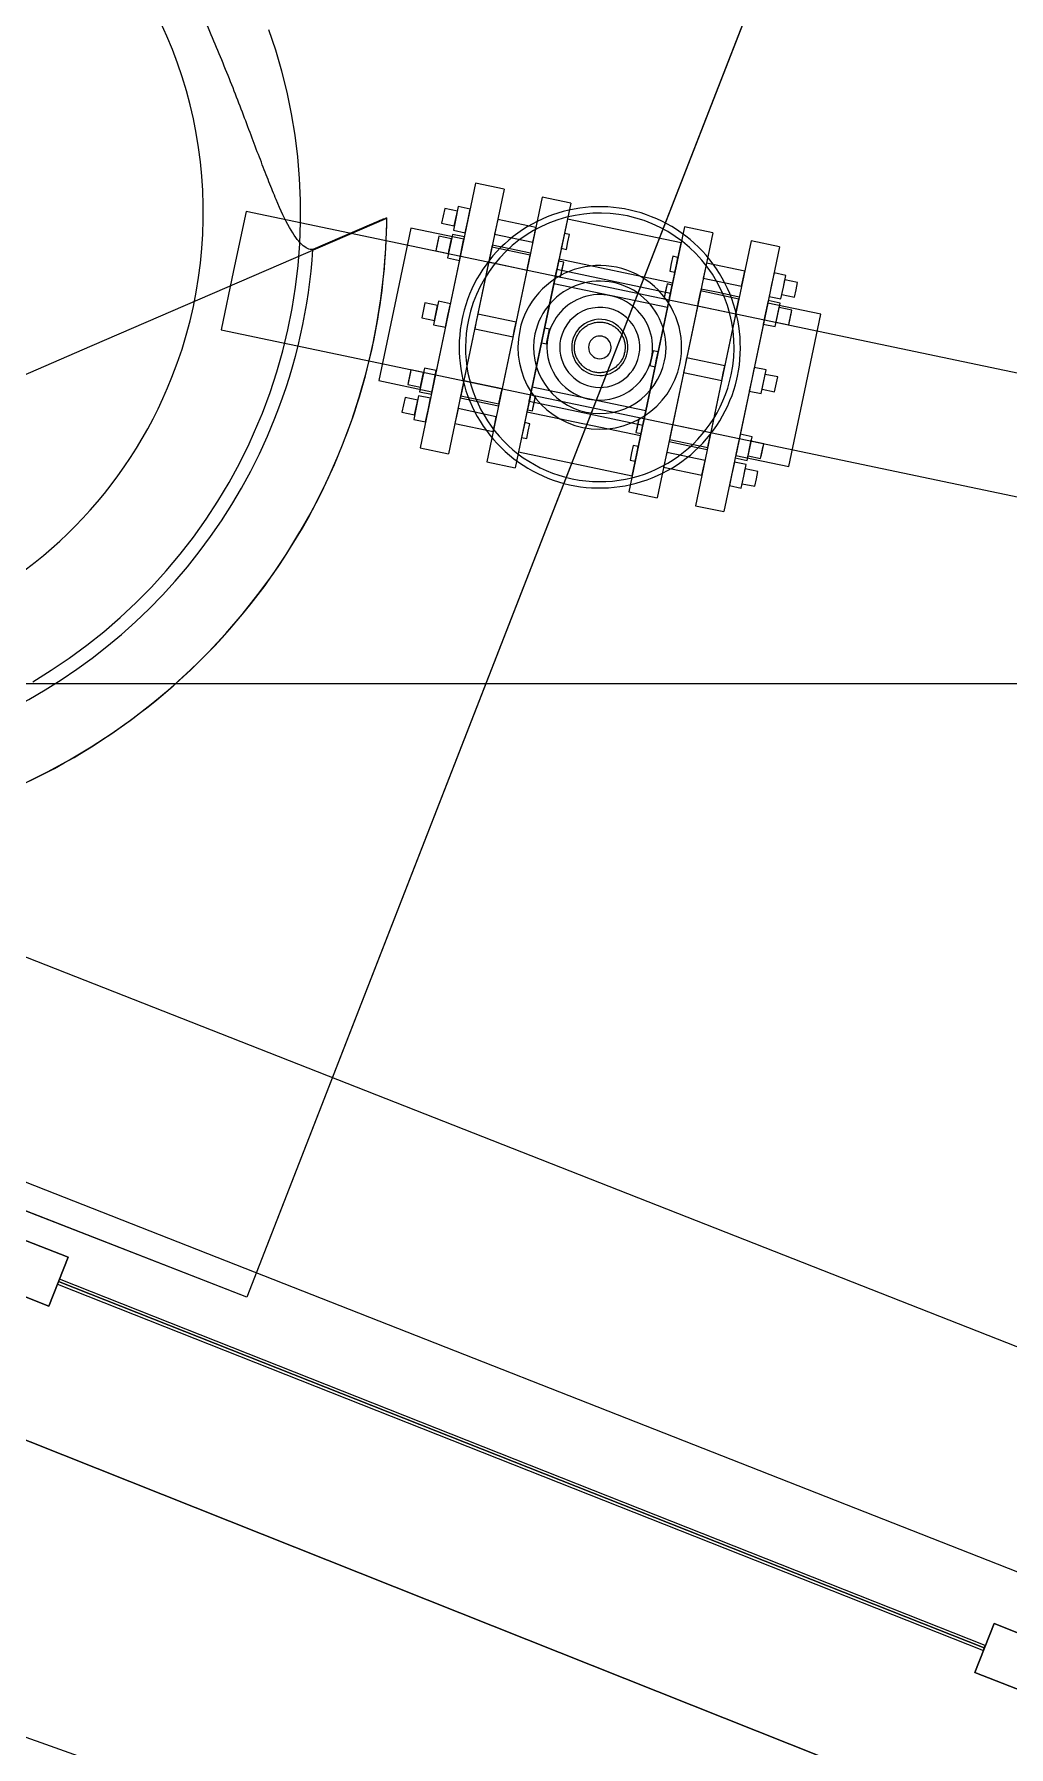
# Model space of a CAD drawing. Header units: metres. Extents: x -207 to 246, y -187 to 169.
# Drawn here: x -38.169 to -37.239, y -82.096 to -80.462 of the extents above; entities that cross this region are included whole.
import ezdxf

# ---------------------------------------------------------------- set-up
doc = ezdxf.new("R2010")
doc.units = ezdxf.units.M
for name, color, linetype, lineweight in [('A-FLOR', 7, 'Continuous', 9), ('A-GLAZ-CWMG', 7, 'Continuous', 9), ('C-TOPO', 7, 'Continuous', 9), ('C-TOPO-MINR', 7, 'Continuous', 9), ('CERCO INTERIOR', 7, 'Continuous', 9), ('EQUIPOS PIS', 7, 'Continuous', 9), ('grilla', 7, 'Continuous', 9), ('M-EQPM', 7, 'Continuous', 9), ('P-SANR-FIXT', 7, 'Continuous', 9)]:
    doc.layers.add(name, color=color, linetype=linetype, lineweight=lineweight)
doc.layers.add('PR10-ARQ-PL-001-Emplazamiento-C-1_dwg', color=7, linetype='Continuous', lineweight=9, true_color=0x767676)

# ---------------------------------------------------------------- blocks, each defined once
blk = doc.blocks.new('M_Estanque-Terraza - M_Estanque-Terraza-2090154-PLANTA SUPERFICIES')
at = {"layer": 'P-SANR-FIXT'}
for radius, end in [(5.1516, 360), (5.1516, 360), (5.1266, 0), (5.1266, 0), (4.9983, 0), (4.9755, 0), (4.9059, 360), (4.8832, 360)]:
    blk.add_arc((0, 0), radius, 180, end, dxfattribs=at)
blk = doc.blocks.new('Circular Mullion - 5mm-2127248-PLANTA SUPERFICIES')
at = {"layer": 'A-GLAZ-CWMG'}
for p, q in [((-107.6478, -45.3968), (-107.9974, -46.2801)), ((-107.6455, -45.3977), (-107.9951, -46.281)), ((-107.9951, -46.281), (-107.6455, -45.3977)), ((-107.9927, -46.2819), (-107.6432, -45.3986)), ((-107.6455, -45.3977), (-107.6478, -45.3968)), ((-107.6432, -45.3986), (-107.6455, -45.3977)), ((-107.9974, -46.2801), (-107.9951, -46.281)), ((-107.9951, -46.281), (-107.9927, -46.2819))]:
    blk.add_line(p, q, dxfattribs=at)
blk = doc.blocks.new('Rectangular Mullion - 50 x 50 mm-2128568-PLANTA SUPERFICIES')
at = {"layer": 'A-GLAZ-CWMG'}
for p, q in [((0.025, 0.025), (-0.025, 0.025)), ((-0.025, 0.025), (-0.025, -0.025)), ((0.025, -0.025), (0.025, 0.025)), ((-0.025, -0.025), (0.025, -0.025))]:
    blk.add_line(p, q, dxfattribs=at)
blk = doc.blocks.new('Rectangular Mullion - 50 x 50 mm-2128569-PLANTA SUPERFICIES')
at = {"layer": 'A-GLAZ-CWMG'}
for p, q in [((-0.025, -0.025), (-0.025, 0.025)), ((-0.025, 0.025), (0.025, 0.025)), ((0.025, 0.025), (0.025, -0.025)), ((0.025, -0.025), (-0.025, -0.025))]:
    blk.add_line(p, q, dxfattribs=at)
blk = doc.blocks.new('M_Tanque Conico - M_Tanque Conico-2178119-PLANTA SUPERFICIES')
at = {"layer": 'M-EQPM'}
for p, q in [((0.3444, 0), (0.5611, 0.2167)), ((0.5496, 0.2058), (0.5066, 0.1628)), ((0.2435, -0.1009), (0.3444, 0))]:
    blk.add_line(p, q, dxfattribs=at)
at = {"layer": 'M-EQPM', "flags": 128}
for points in [[(0.5192, 0), (0.5188, 0.0208), (0.5176, 0.0415), (0.5155, 0.0622), (0.5126, 0.0827), (0.5089, 0.1032), (0.5043, 0.1234), (0.499, 0.1435), (0.4929, 0.1633), (0.4859, 0.1829), (0.4782, 0.2022), (0.4698, 0.2212), (0.4605, 0.2398), (0.4506, 0.258), (0.4399, 0.2758), (0.4285, 0.2932), (0.4165, 0.3101), (0.4037, 0.3265), (0.3904, 0.3424)], [(0.6015, 0), (0.601, 0.0241), (0.5995, 0.0481), (0.5971, 0.072), (0.5938, 0.0958), (0.5895, 0.1195), (0.5842, 0.143), (0.578, 0.1662), (0.5709, 0.1892), (0.5629, 0.2119), (0.5611, 0.2167)], [(0.4097, -0.319), (0.4221, -0.3024), (0.4339, -0.2852), (0.4449, -0.2677), (0.4553, -0.2497), (0.4649, -0.2312), (0.4738, -0.2125), (0.4819, -0.1934), (0.4892, -0.1739), (0.4958, -0.1542), (0.5016, -0.1343), (0.5065, -0.1141), (0.5107, -0.0938), (0.514, -0.0733), (0.5165, -0.0527), (0.5182, -0.032), (0.5191, -0.0112), (0.5192, 0)], [(0.4384, -0.4117), (0.4546, -0.3939), (0.4699, -0.3754), (0.4846, -0.3563), (0.4984, -0.3366), (0.5115, -0.3164), (0.5237, -0.2957), (0.5352, -0.2745), (0.5457, -0.2529), (0.5554, -0.2309), (0.5642, -0.2085), (0.5721, -0.1858), (0.579, -0.1627), (0.5851, -0.1395), (0.5902, -0.1159), (0.5943, -0.0923), (0.5976, -0.0684), (0.5998, -0.0445), (0.6011, -0.0204), (0.6015, 0)]]:
    blk.add_lwpolyline(points, dxfattribs=at)
at = {"layer": 'M-EQPM'}
for radius, start, end in [(0.4264, 360, 180), (0.4264, 360, 180), (0.6015, 360, 21.1187), (0.5321, 360, 17.8199), (0.4264, 180, 360), (0.4264, 180, 360), (0.5321, 297.1801, 360), (0.6015, 293.8813, 360)]:
    blk.add_arc((0, 0), radius, start, end, dxfattribs=at)
for points, knots in [([(0.5066, 0.1628), (0.5036, 0.1613), (0.4958, 0.1617), (0.4789, 0.1726), (0.4608, 0.1896), (0.444, 0.2071), (0.4304, 0.2219), (0.4156, 0.2381), (0.4, 0.2553), (0.3834, 0.2734), (0.3602, 0.2981), (0.3418, 0.317), (0.3294, 0.3294)], [-1, -1, -1, -1, -0.857143, -0.714286, -0.571429, -0.5, -0.428571, -0.357143, -0.285714, -0.214286, -0.142857, 0, 0, 0, 0]), ([(0.5611, 0.2167), (0.5611, 0.2167), (0.5607, 0.2164), (0.5596, 0.2154), (0.5583, 0.2142), (0.5565, 0.2126), (0.5536, 0.2098), (0.5512, 0.2075), (0.5496, 0.2058)], [-1, -1, -1, -1, -0.785714, -0.678571, -0.571429, -0.428571, -0.285714, 0, 0, 0, 0])]:
    blk.add_open_spline(points, degree=3, knots=knots, dxfattribs=at)
blk = doc.blocks.new('M_Sistema Valvulas - M_Sistema Valvulas-2206899-PLANTA SUPERFICIES')
at = {"layer": 'M-EQPM'}
for p, q in [((-0.1204, 0.1291), (-0.1481, 0.1291)), ((-0.1481, 0), (-0.1481, 0.1291)), ((-0.1204, 0), (-0.1204, 0.1291)), ((-0.0554, 0.1291), (-0.0831, 0.1291)), ((-0.0831, 0), (-0.0831, 0.1291)), ((-0.0554, 0), (-0.0554, 0.1291)), ((0.0831, 0.1291), (0.0554, 0.1291)), ((0.0554, 0), (0.0554, 0.1291)), ((0.0831, 0), (0.0831, 0.1291)), ((0.1481, 0.1291), (0.1204, 0.1291)), ((0.1204, 0), (0.1204, 0.1291)), ((0.1481, 0), (0.1481, 0.1291)), ((-0.1597, 0.0994), (-0.172, 0.0994)), ((-0.172, 0.0994), (-0.172, 0.0922)), ((-0.1481, 0.1037), (-0.1597, 0.1037)), ((-0.1597, 0.1037), (-0.1597, 0.0922)), ((-0.1597, 0.0994), (-0.1597, 0.0922)), ((-0.1481, 0.0922), (-0.1481, 0.1037)), ((-0.0831, 0.0994), (-0.1204, 0.0994)), ((-0.1204, 0.0994), (-0.1204, 0.0922)), ((-0.0831, 0.0922), (-0.0831, 0.0994)), ((0.0554, 0.1135), (-0.0554, 0.1135)), ((-0.0554, 0.1135), (-0.0554, -0.1135)), ((-0.0504, 0.0994), (-0.0554, 0.0994)), ((-0.0554, 0.0994), (-0.0554, 0.0922)), ((-0.0504, 0.0922), (-0.0504, 0.0994)), ((0.0554, 0.0994), (0.0504, 0.0994)), ((0.0504, 0.0994), (0.0504, 0.0922)), ((0.0554, -0.1135), (0.0554, 0.1135)), ((0.0554, 0.0922), (0.0554, 0.0994)), ((0.1204, 0.0994), (0.0831, 0.0994)), ((0.0831, 0.0994), (0.0831, 0.0922)), ((0.1204, 0.0922), (0.1204, 0.0994)), ((0.1597, 0.1037), (0.1481, 0.1037)), ((0.1481, 0.1037), (0.1481, 0.0922)), ((0.1597, 0.0922), (0.1597, 0.1037)), ((0.172, 0.0994), (0.1597, 0.0994)), ((0.1597, 0.0994), (0.1597, 0.0922)), ((0.172, 0.0922), (0.172, 0.0994)), ((-0.172, 0.0922), (-0.172, 0.085)), ((-0.172, 0.085), (-0.1597, 0.085)), ((-0.1597, 0.0922), (-0.1597, 0.085)), ((-0.1597, 0.0922), (-0.1597, 0.0807)), ((-0.1481, 0.0807), (-0.1481, 0.0922)), ((-0.1204, 0.0922), (-0.1204, 0.085)), ((-0.1204, 0.085), (-0.0831, 0.085)), ((-0.0831, 0.085), (-0.0831, 0.0922)), ((-0.0554, 0.0922), (-0.0554, 0.085)), ((-0.0554, 0.085), (-0.0504, 0.085)), ((-0.0504, 0.085), (-0.0504, 0.0922)), ((0.0504, 0.0922), (0.0504, 0.085)), ((0.0504, 0.085), (0.0554, 0.085)), ((0.0554, 0.085), (0.0554, 0.0922)), ((0.0831, 0.0922), (0.0831, 0.085)), ((0.0831, 0.085), (0.1204, 0.085)), ((0.1204, 0.085), (0.1204, 0.0922)), ((0.1481, 0.0922), (0.1481, 0.0807)), ((0.1597, 0.0807), (0.1597, 0.0922)), ((0.1597, 0.0922), (0.1597, 0.085)), ((0.1597, 0.085), (0.172, 0.085)), ((0.172, 0.085), (0.172, 0.0922)), ((-0.1481, 0.0743), (-0.1998, 0.0743)), ((-0.1998, 0.0743), (-0.1998, 0)), ((-0.1597, 0.0724), (-0.172, 0.0724)), ((-0.1597, 0.0724), (-0.172, 0.0724)), ((-0.172, 0.0724), (-0.172, 0.0601)), ((-0.172, 0.0724), (-0.172, 0.0601)), ((-0.172, 0.0703), (-0.172, 0.058)), ((-0.172, 0.0703), (-0.172, 0.058)), ((-0.1597, 0.0807), (-0.1481, 0.0807)), ((-0.1481, 0.0767), (-0.1597, 0.0767)), ((-0.1481, 0.0767), (-0.1597, 0.0767)), ((-0.1597, 0.0767), (-0.1597, 0.0571)), ((-0.1597, 0.0767), (-0.1597, 0.0571)), ((-0.1597, 0.0733), (-0.1597, 0.0537)), ((-0.1597, 0.0733), (-0.1597, 0.0537)), ((-0.1597, 0.0724), (-0.1597, 0.0601)), ((-0.1597, 0.0724), (-0.1597, 0.0601)), ((-0.1597, 0.0703), (-0.1597, 0.058)), ((-0.1597, 0.0703), (-0.1597, 0.058)), ((-0.1481, 0.0571), (-0.1481, 0.0767)), ((-0.1481, 0.0571), (-0.1481, 0.0767)), ((-0.1481, 0), (-0.1481, 0.0743)), ((-0.1481, 0.0537), (-0.1481, 0.0733)), ((-0.1481, 0.0537), (-0.1481, 0.0733)), ((-0.1014, 0.0743), (-0.1204, 0.0743)), ((-0.1204, 0), (-0.1204, 0.0743)), ((-0.0831, 0.0724), (-0.1204, 0.0724)), ((-0.0831, 0.0724), (-0.1204, 0.0724)), ((-0.1204, 0.0724), (-0.1204, 0.0601)), ((-0.1204, 0.0724), (-0.1204, 0.0601)), ((-0.1204, 0.0703), (-0.1204, 0.058)), ((-0.1204, 0.0703), (-0.1204, 0.058)), ((-0.0831, 0.0743), (-0.1014, 0.0743)), ((-0.0831, 0), (-0.0831, 0.0743)), ((-0.0831, 0.0601), (-0.0831, 0.0724)), ((-0.0831, 0.0601), (-0.0831, 0.0724)), ((-0.0831, 0.058), (-0.0831, 0.0703)), ((-0.0831, 0.058), (-0.0831, 0.0703)), ((0.0554, 0.0743), (-0.0554, 0.0743)), ((-0.0554, 0), (-0.0554, 0.0743)), ((-0.0504, 0.0724), (-0.0554, 0.0724)), ((-0.0504, 0.0724), (-0.0554, 0.0724)), ((-0.0554, 0.0724), (-0.0554, 0.0601)), ((-0.0554, 0.0724), (-0.0554, 0.0601)), ((-0.0554, 0.0703), (-0.0554, 0.058)), ((-0.0554, 0.0703), (-0.0554, 0.058)), ((-0.0504, 0.0601), (-0.0504, 0.0724)), ((-0.0504, 0.0601), (-0.0504, 0.0724)), ((-0.0504, 0.058), (-0.0504, 0.0703)), ((-0.0504, 0.058), (-0.0504, 0.0703)), ((0.0554, 0.0724), (0.0504, 0.0724)), ((0.0554, 0.0724), (0.0504, 0.0724)), ((0.0504, 0.0724), (0.0504, 0.0601)), ((0.0504, 0.0724), (0.0504, 0.0601)), ((0.0504, 0.0703), (0.0504, 0.058)), ((0.0504, 0.0703), (0.0504, 0.058)), ((0.0554, 0), (0.0554, 0.0743)), ((0.0554, 0.0601), (0.0554, 0.0724)), ((0.0554, 0.0601), (0.0554, 0.0724)), ((0.0554, 0.058), (0.0554, 0.0703)), ((0.0554, 0.058), (0.0554, 0.0703)), ((0.1032, 0.0743), (0.0831, 0.0743)), ((0.0831, 0), (0.0831, 0.0743)), ((0.1204, 0.0724), (0.0831, 0.0724)), ((0.1204, 0.0724), (0.0831, 0.0724)), ((0.0831, 0.0724), (0.0831, 0.0601)), ((0.0831, 0.0724), (0.0831, 0.0601)), ((0.0831, 0.0703), (0.0831, 0.058)), ((0.0831, 0.0703), (0.0831, 0.058)), ((0.1204, 0.0743), (0.1032, 0.0743)), ((0.1204, 0), (0.1204, 0.0743)), ((0.1204, 0.0601), (0.1204, 0.0724)), ((0.1204, 0.0601), (0.1204, 0.0724)), ((0.1204, 0.058), (0.1204, 0.0703)), ((0.1204, 0.058), (0.1204, 0.0703)), ((0.1481, 0.0807), (0.1597, 0.0807)), ((0.1597, 0.0767), (0.1481, 0.0767)), ((0.1597, 0.0767), (0.1481, 0.0767)), ((0.1481, 0.0767), (0.1481, 0.0571)), ((0.1481, 0.0767), (0.1481, 0.0571)), ((0.1998, 0.0743), (0.1481, 0.0743)), ((0.1481, 0), (0.1481, 0.0743)), ((0.1481, 0.0733), (0.1481, 0.0537)), ((0.1481, 0.0733), (0.1481, 0.0537)), ((0.1597, 0.0571), (0.1597, 0.0767)), ((0.1597, 0.0571), (0.1597, 0.0767)), ((0.1597, 0.0537), (0.1597, 0.0733)), ((0.1597, 0.0537), (0.1597, 0.0733)), ((0.172, 0.0724), (0.1597, 0.0724)), ((0.172, 0.0724), (0.1597, 0.0724)), ((0.1597, 0.0724), (0.1597, 0.0601)), ((0.1597, 0.0724), (0.1597, 0.0601)), ((0.1597, 0.0703), (0.1597, 0.058)), ((0.1597, 0.0703), (0.1597, 0.058)), ((0.172, 0.0601), (0.172, 0.0724)), ((0.172, 0.0601), (0.172, 0.0724)), ((0.172, 0.058), (0.172, 0.0703)), ((0.172, 0.058), (0.172, 0.0703)), ((0.1998, 0), (0.1998, 0.0743)), ((0.357, 0.0577), (-0.5629, 0.0577)), ((-0.172, 0.058), (-0.1597, 0.058)), ((-0.172, 0.058), (-0.1597, 0.058)), ((-0.1597, 0.0537), (-0.1481, 0.0537)), ((-0.1597, 0.0537), (-0.1481, 0.0537)), ((-0.1204, 0.058), (-0.0831, 0.058)), ((-0.1204, 0.058), (-0.0831, 0.058)), ((-0.0554, 0.0504), (-0.0554, 0.0642)), ((0.0554, 0.0642), (-0.0554, 0.0642)), ((-0.0554, 0.058), (-0.0504, 0.058)), ((-0.0554, 0.058), (-0.0504, 0.058)), ((-0.0554, -0.0504), (-0.0554, 0.0504)), ((-0.0554, 0.0504), (0.0554, 0.0504)), ((0.0504, 0.058), (0.0554, 0.058)), ((0.0504, 0.058), (0.0554, 0.058)), ((0.0554, 0.0642), (0.0554, 0.0504)), ((0.0554, 0.0504), (0.0554, -0.0504)), ((0.0831, 0.058), (0.1204, 0.058)), ((0.0831, 0.058), (0.1204, 0.058)), ((0.1481, 0.0537), (0.1597, 0.0537)), ((0.1481, 0.0537), (0.1597, 0.0537)), ((0.1597, 0.058), (0.172, 0.058)), ((0.1597, 0.058), (0.172, 0.058)), ((0.357, 0), (0.357, 0.0577)), ((-0.1998, 0), (-0.1998, -0.0743)), ((-0.1597, 0.0072), (-0.172, 0.0072)), ((-0.1597, 0.0072), (-0.172, 0.0072)), ((-0.172, 0.0072), (-0.172, -0.0072)), ((-0.172, 0.0072), (-0.172, -0.0072)), ((-0.172, 0.0072), (-0.172, -0.0072)), ((-0.172, 0.0072), (-0.172, -0.0072)), ((-0.1481, 0.0115), (-0.1597, 0.0115)), ((-0.1481, 0.0115), (-0.1597, 0.0115)), ((-0.1597, 0.0115), (-0.1597, -0.0115)), ((-0.1597, 0.0115), (-0.1597, -0.0115)), ((-0.1597, 0.0115), (-0.1597, -0.0115)), ((-0.1597, 0.0115), (-0.1597, -0.0115)), ((-0.1597, 0.0072), (-0.1597, -0.0072)), ((-0.1597, 0.0072), (-0.1597, -0.0072)), ((-0.1597, 0.0072), (-0.1597, -0.0072)), ((-0.1597, 0.0072), (-0.1597, -0.0072)), ((-0.1481, 0), (-0.1481, 0.0115)), ((-0.1481, 0), (-0.1481, 0.0115)), ((-0.1481, 0), (-0.1481, 0.0115)), ((-0.1481, 0), (-0.1481, 0.0115)), ((-0.1481, -0.1291), (-0.1481, 0)), ((-0.1481, -0.0115), (-0.1481, 0)), ((-0.1481, -0.0115), (-0.1481, 0)), ((-0.1481, -0.0743), (-0.1481, 0)), ((-0.0831, 0.0072), (-0.1204, 0.0072)), ((-0.0831, 0.0072), (-0.1204, 0.0072)), ((-0.1204, 0.0072), (-0.1204, 0)), ((-0.1204, 0.0072), (-0.1204, 0)), ((-0.1204, 0.0072), (-0.1204, 0)), ((-0.1204, 0.0072), (-0.1204, 0)), ((-0.1204, -0.0743), (-0.1204, 0)), ((-0.1204, 0), (-0.1204, -0.0072)), ((-0.1204, 0), (-0.1204, -0.0072)), ((-0.1204, -0.1291), (-0.1204, 0)), ((-0.0831, 0), (-0.0831, 0.0072)), ((-0.0831, 0), (-0.0831, 0.0072)), ((-0.0831, 0), (-0.0831, 0.0072)), ((-0.0831, 0), (-0.0831, 0.0072)), ((-0.0831, -0.1291), (-0.0831, 0)), ((-0.0831, -0.0072), (-0.0831, 0)), ((-0.0831, -0.0072), (-0.0831, 0)), ((-0.0831, -0.0743), (-0.0831, 0)), ((-0.0504, 0.0072), (-0.0554, 0.0072)), ((-0.0504, 0.0072), (-0.0554, 0.0072)), ((-0.0554, 0.0072), (-0.0554, 0)), ((-0.0554, 0.0072), (-0.0554, 0)), ((-0.0554, 0.0072), (-0.0554, 0)), ((-0.0554, 0.0072), (-0.0554, 0)), ((-0.0554, -0.0743), (-0.0554, 0)), ((-0.0554, 0), (-0.0554, -0.0072)), ((-0.0554, 0), (-0.0554, -0.0072)), ((-0.0554, -0.1291), (-0.0554, 0)), ((-0.0504, -0.0072), (-0.0504, 0.0072)), ((-0.0504, -0.0072), (-0.0504, 0.0072)), ((-0.0504, -0.0072), (-0.0504, 0.0072)), ((-0.0504, -0.0072), (-0.0504, 0.0072)), ((0.0554, 0.0072), (0.0504, 0.0072)), ((0.0554, 0.0072), (0.0504, 0.0072)), ((0.0504, 0.0072), (0.0504, -0.0072)), ((0.0504, 0.0072), (0.0504, -0.0072)), ((0.0504, 0.0072), (0.0504, -0.0072)), ((0.0504, 0.0072), (0.0504, -0.0072)), ((0.0554, 0), (0.0554, 0.0072)), ((0.0554, 0), (0.0554, 0.0072)), ((0.0554, 0), (0.0554, 0.0072)), ((0.0554, 0), (0.0554, 0.0072)), ((0.0554, -0.1291), (0.0554, 0)), ((0.0554, -0.0072), (0.0554, 0)), ((0.0554, -0.0072), (0.0554, 0)), ((0.0554, -0.0743), (0.0554, 0)), ((0.1204, 0.0072), (0.0831, 0.0072)), ((0.1204, 0.0072), (0.0831, 0.0072)), ((0.0831, 0.0072), (0.0831, 0)), ((0.0831, 0.0072), (0.0831, 0)), ((0.0831, 0.0072), (0.0831, 0)), ((0.0831, 0.0072), (0.0831, 0)), ((0.0831, -0.0743), (0.0831, 0)), ((0.0831, 0), (0.0831, -0.0072)), ((0.0831, 0), (0.0831, -0.0072)), ((0.0831, -0.1291), (0.0831, 0)), ((0.1204, 0), (0.1204, 0.0072)), ((0.1204, 0), (0.1204, 0.0072)), ((0.1204, 0), (0.1204, 0.0072)), ((0.1204, 0), (0.1204, 0.0072)), ((0.1204, -0.1291), (0.1204, 0)), ((0.1204, -0.0072), (0.1204, 0)), ((0.1204, -0.0072), (0.1204, 0)), ((0.1204, -0.0743), (0.1204, 0)), ((0.1597, 0.0115), (0.1481, 0.0115)), ((0.1597, 0.0115), (0.1481, 0.0115)), ((0.1481, 0.0115), (0.1481, 0)), ((0.1481, 0.0115), (0.1481, 0)), ((0.1481, 0.0115), (0.1481, 0)), ((0.1481, 0.0115), (0.1481, 0)), ((0.1481, -0.0743), (0.1481, 0)), ((0.1481, 0), (0.1481, -0.0115)), ((0.1481, 0), (0.1481, -0.0115)), ((0.1481, -0.1291), (0.1481, 0)), ((0.1597, -0.0115), (0.1597, 0.0115)), ((0.1597, -0.0115), (0.1597, 0.0115)), ((0.1597, -0.0115), (0.1597, 0.0115)), ((0.1597, -0.0115), (0.1597, 0.0115)), ((0.172, 0.0072), (0.1597, 0.0072)), ((0.172, 0.0072), (0.1597, 0.0072)), ((0.1597, 0.0072), (0.1597, -0.0072)), ((0.1597, 0.0072), (0.1597, -0.0072)), ((0.1597, 0.0072), (0.1597, -0.0072)), ((0.1597, 0.0072), (0.1597, -0.0072)), ((0.172, -0.0072), (0.172, 0.0072)), ((0.172, -0.0072), (0.172, 0.0072)), ((0.172, -0.0072), (0.172, 0.0072)), ((0.172, -0.0072), (0.172, 0.0072)), ((0.1998, -0.0743), (0.1998, 0)), ((0.357, -0.0577), (0.357, 0)), ((-0.172, -0.0072), (-0.1597, -0.0072)), ((-0.172, -0.0072), (-0.1597, -0.0072)), ((-0.1597, -0.0115), (-0.1481, -0.0115)), ((-0.1597, -0.0115), (-0.1481, -0.0115)), ((-0.1481, -0.0115), (-0.1481, 0)), ((-0.1481, -0.0115), (-0.1481, 0)), ((-0.1204, 0), (-0.1204, -0.0072)), ((-0.1204, 0), (-0.1204, -0.0072)), ((-0.1204, -0.0072), (-0.0831, -0.0072)), ((-0.1204, -0.0072), (-0.0831, -0.0072)), ((-0.0831, -0.0072), (-0.0831, 0)), ((-0.0831, -0.0072), (-0.0831, 0)), ((-0.0554, 0), (-0.0554, -0.0072)), ((-0.0554, 0), (-0.0554, -0.0072)), ((-0.0554, -0.0072), (-0.0504, -0.0072)), ((-0.0554, -0.0072), (-0.0504, -0.0072)), ((0.0504, -0.0072), (0.0554, -0.0072)), ((0.0504, -0.0072), (0.0554, -0.0072)), ((0.0554, -0.0072), (0.0554, 0)), ((0.0554, -0.0072), (0.0554, 0)), ((0.0831, 0), (0.0831, -0.0072)), ((0.0831, 0), (0.0831, -0.0072)), ((0.0831, -0.0072), (0.1204, -0.0072)), ((0.0831, -0.0072), (0.1204, -0.0072)), ((0.1204, -0.0072), (0.1204, 0)), ((0.1204, -0.0072), (0.1204, 0)), ((0.1481, 0), (0.1481, -0.0115)), ((0.1481, 0), (0.1481, -0.0115)), ((0.1481, -0.0115), (0.1597, -0.0115)), ((0.1481, -0.0115), (0.1597, -0.0115)), ((0.1597, -0.0072), (0.172, -0.0072)), ((0.1597, -0.0072), (0.172, -0.0072)), ((-0.5629, -0.0577), (0.357, -0.0577)), ((-0.1597, -0.058), (-0.172, -0.058)), ((-0.1597, -0.058), (-0.172, -0.058)), ((-0.172, -0.058), (-0.172, -0.0703)), ((-0.172, -0.058), (-0.172, -0.0703)), ((-0.172, -0.0601), (-0.172, -0.0724)), ((-0.172, -0.0601), (-0.172, -0.0724)), ((-0.1481, -0.0537), (-0.1597, -0.0537)), ((-0.1481, -0.0537), (-0.1597, -0.0537)), ((-0.1597, -0.0537), (-0.1597, -0.0733)), ((-0.1597, -0.0537), (-0.1597, -0.0733)), ((-0.1597, -0.0571), (-0.1597, -0.0767)), ((-0.1597, -0.0571), (-0.1597, -0.0767)), ((-0.1597, -0.058), (-0.1597, -0.0703)), ((-0.1597, -0.058), (-0.1597, -0.0703)), ((-0.1597, -0.0601), (-0.1597, -0.0724)), ((-0.1597, -0.0601), (-0.1597, -0.0724)), ((-0.1481, -0.0733), (-0.1481, -0.0537)), ((-0.1481, -0.0733), (-0.1481, -0.0537)), ((-0.1481, -0.0767), (-0.1481, -0.0571)), ((-0.1481, -0.0767), (-0.1481, -0.0571)), ((-0.0831, -0.058), (-0.1204, -0.058)), ((-0.0831, -0.058), (-0.1204, -0.058)), ((-0.1204, -0.058), (-0.1204, -0.0703)), ((-0.1204, -0.058), (-0.1204, -0.0703)), ((-0.1204, -0.0601), (-0.1204, -0.0724)), ((-0.1204, -0.0601), (-0.1204, -0.0724)), ((-0.0831, -0.0703), (-0.0831, -0.058)), ((-0.0831, -0.0703), (-0.0831, -0.058)), ((-0.0831, -0.0724), (-0.0831, -0.0601)), ((-0.0831, -0.0724), (-0.0831, -0.0601)), ((-0.0554, -0.0642), (-0.0554, -0.0504)), ((-0.0554, -0.0504), (0.0554, -0.0504)), ((-0.0504, -0.058), (-0.0554, -0.058)), ((-0.0504, -0.058), (-0.0554, -0.058)), ((-0.0554, -0.058), (-0.0554, -0.0703)), ((-0.0554, -0.058), (-0.0554, -0.0703)), ((-0.0554, -0.0601), (-0.0554, -0.0724)), ((-0.0554, -0.0601), (-0.0554, -0.0724)), ((-0.0554, -0.0642), (0.0554, -0.0642)), ((-0.0504, -0.0703), (-0.0504, -0.058)), ((-0.0504, -0.0703), (-0.0504, -0.058)), ((-0.0504, -0.0724), (-0.0504, -0.0601)), ((-0.0504, -0.0724), (-0.0504, -0.0601)), ((0.0554, -0.058), (0.0504, -0.058)), ((0.0554, -0.058), (0.0504, -0.058)), ((0.0504, -0.058), (0.0504, -0.0703)), ((0.0504, -0.058), (0.0504, -0.0703)), ((0.0504, -0.0601), (0.0504, -0.0724)), ((0.0504, -0.0601), (0.0504, -0.0724)), ((0.0554, -0.0504), (0.0554, -0.0642)), ((0.0554, -0.0703), (0.0554, -0.058)), ((0.0554, -0.0703), (0.0554, -0.058)), ((0.0554, -0.0724), (0.0554, -0.0601)), ((0.0554, -0.0724), (0.0554, -0.0601)), ((0.1204, -0.058), (0.0831, -0.058)), ((0.1204, -0.058), (0.0831, -0.058)), ((0.0831, -0.058), (0.0831, -0.0703)), ((0.0831, -0.058), (0.0831, -0.0703)), ((0.0831, -0.0601), (0.0831, -0.0724)), ((0.0831, -0.0601), (0.0831, -0.0724)), ((0.1204, -0.0703), (0.1204, -0.058)), ((0.1204, -0.0703), (0.1204, -0.058)), ((0.1204, -0.0724), (0.1204, -0.0601)), ((0.1204, -0.0724), (0.1204, -0.0601)), ((0.1597, -0.0537), (0.1481, -0.0537)), ((0.1597, -0.0537), (0.1481, -0.0537)), ((0.1481, -0.0537), (0.1481, -0.0733)), ((0.1481, -0.0537), (0.1481, -0.0733)), ((0.1481, -0.0571), (0.1481, -0.0767)), ((0.1481, -0.0571), (0.1481, -0.0767)), ((0.1597, -0.0733), (0.1597, -0.0537)), ((0.1597, -0.0733), (0.1597, -0.0537)), ((0.1597, -0.0767), (0.1597, -0.0571)), ((0.1597, -0.0767), (0.1597, -0.0571)), ((0.172, -0.058), (0.1597, -0.058)), ((0.172, -0.058), (0.1597, -0.058)), ((0.1597, -0.058), (0.1597, -0.0703)), ((0.1597, -0.058), (0.1597, -0.0703)), ((0.1597, -0.0601), (0.1597, -0.0724)), ((0.1597, -0.0601), (0.1597, -0.0724)), ((0.172, -0.0703), (0.172, -0.058)), ((0.172, -0.0703), (0.172, -0.058)), ((0.172, -0.0724), (0.172, -0.0601)), ((0.172, -0.0724), (0.172, -0.0601)), ((-0.1998, -0.0743), (-0.1481, -0.0743)), ((-0.172, -0.0724), (-0.1597, -0.0724)), ((-0.172, -0.0724), (-0.1597, -0.0724)), ((-0.1597, -0.0767), (-0.1481, -0.0767)), ((-0.1597, -0.0767), (-0.1481, -0.0767)), ((-0.1481, -0.0807), (-0.1597, -0.0807)), ((-0.1597, -0.0807), (-0.1597, -0.0922)), ((-0.1481, -0.0922), (-0.1481, -0.0807)), ((-0.1204, -0.0724), (-0.0831, -0.0724)), ((-0.1204, -0.0724), (-0.0831, -0.0724)), ((-0.1204, -0.0743), (-0.1014, -0.0743)), ((-0.1014, -0.0743), (-0.0831, -0.0743)), ((-0.0554, -0.0724), (-0.0504, -0.0724)), ((-0.0554, -0.0724), (-0.0504, -0.0724)), ((-0.0554, -0.0743), (0.0554, -0.0743)), ((0.0504, -0.0724), (0.0554, -0.0724)), ((0.0504, -0.0724), (0.0554, -0.0724)), ((0.0831, -0.0724), (0.1204, -0.0724)), ((0.0831, -0.0724), (0.1204, -0.0724)), ((0.0831, -0.0743), (0.1032, -0.0743)), ((0.1032, -0.0743), (0.1204, -0.0743)), ((0.1481, -0.0743), (0.1998, -0.0743)), ((0.1481, -0.0767), (0.1597, -0.0767)), ((0.1481, -0.0767), (0.1597, -0.0767)), ((0.1597, -0.0807), (0.1481, -0.0807)), ((0.1481, -0.0807), (0.1481, -0.0922)), ((0.1597, -0.0724), (0.172, -0.0724)), ((0.1597, -0.0724), (0.172, -0.0724)), ((0.1597, -0.0922), (0.1597, -0.0807)), ((-0.1597, -0.085), (-0.172, -0.085)), ((-0.172, -0.085), (-0.172, -0.0922)), ((-0.172, -0.0922), (-0.172, -0.0994)), ((-0.1597, -0.085), (-0.1597, -0.0922)), ((-0.1597, -0.0922), (-0.1597, -0.0994)), ((-0.1597, -0.0922), (-0.1597, -0.1037)), ((-0.1481, -0.1037), (-0.1481, -0.0922)), ((-0.0831, -0.085), (-0.1204, -0.085)), ((-0.1204, -0.085), (-0.1204, -0.0922)), ((-0.1204, -0.0922), (-0.1204, -0.0994)), ((-0.0831, -0.0922), (-0.0831, -0.085)), ((-0.0831, -0.0994), (-0.0831, -0.0922)), ((-0.0504, -0.085), (-0.0554, -0.085)), ((-0.0554, -0.085), (-0.0554, -0.0922)), ((-0.0554, -0.0922), (-0.0554, -0.0994)), ((-0.0504, -0.0922), (-0.0504, -0.085)), ((-0.0504, -0.0994), (-0.0504, -0.0922)), ((0.0554, -0.085), (0.0504, -0.085)), ((0.0504, -0.085), (0.0504, -0.0922)), ((0.0504, -0.0922), (0.0504, -0.0994)), ((0.0554, -0.0922), (0.0554, -0.085)), ((0.0554, -0.0994), (0.0554, -0.0922)), ((0.1204, -0.085), (0.0831, -0.085)), ((0.0831, -0.085), (0.0831, -0.0922)), ((0.0831, -0.0922), (0.0831, -0.0994)), ((0.1204, -0.0922), (0.1204, -0.085)), ((0.1204, -0.0994), (0.1204, -0.0922)), ((0.1481, -0.0922), (0.1481, -0.1037)), ((0.172, -0.085), (0.1597, -0.085)), ((0.1597, -0.085), (0.1597, -0.0922)), ((0.1597, -0.1037), (0.1597, -0.0922)), ((0.1597, -0.0922), (0.1597, -0.0994)), ((0.172, -0.0922), (0.172, -0.085)), ((0.172, -0.0994), (0.172, -0.0922)), ((-0.172, -0.0994), (-0.1597, -0.0994)), ((-0.1597, -0.1037), (-0.1481, -0.1037)), ((-0.1204, -0.0994), (-0.0831, -0.0994)), ((-0.0554, -0.0994), (-0.0504, -0.0994)), ((-0.0554, -0.1135), (0.0554, -0.1135)), ((0.0504, -0.0994), (0.0554, -0.0994)), ((0.0831, -0.0994), (0.1204, -0.0994)), ((0.1481, -0.1037), (0.1597, -0.1037)), ((0.1597, -0.0994), (0.172, -0.0994)), ((-0.1481, -0.1291), (-0.1204, -0.1291)), ((-0.0831, -0.1291), (-0.0554, -0.1291)), ((0.0554, -0.1291), (0.0831, -0.1291)), ((0.1204, -0.1291), (0.1481, -0.1291))]:
    blk.add_line(p, q, dxfattribs=at)
at = {"layer": 'M-EQPM', "flags": 128}
for points in [[(0.1342, 0), (0.1341, 0.0054), (0.1338, 0.0107), (0.1332, 0.0161), (0.1325, 0.0214), (0.1315, 0.0267), (0.1303, 0.0319), (0.129, 0.0371), (0.1274, 0.0422), (0.1256, 0.0473), (0.1236, 0.0523), (0.1214, 0.0572), (0.119, 0.062), (0.1165, 0.0667), (0.1137, 0.0713), (0.1108, 0.0758), (0.1076, 0.0801), (0.1043, 0.0844), (0.1009, 0.0885), (0.0973, 0.0924), (0.0935, 0.0963), (0.0896, 0.0999), (0.0855, 0.1034), (0.0813, 0.1068), (0.077, 0.1099), (0.0725, 0.1129), (0.0679, 0.1157), (0.0633, 0.1184), (0.0585, 0.1208), (0.0536, 0.123), (0.0486, 0.1251), (0.0436, 0.1269), (0.0385, 0.1286), (0.0333, 0.13), (0.0281, 0.1312), (0.0228, 0.1322), (0.0175, 0.133), (0.0122, 0.1336), (0.0068, 0.134), (0.0014, 0.1342), (-0.0039, 0.1341), (-0.0093, 0.1339), (-0.0146, 0.1334), (-0.0199, 0.1327), (-0.0252, 0.1318), (-0.0305, 0.1307), (-0.0357, 0.1294), (-0.0408, 0.1278), (-0.0459, 0.1261), (-0.0509, 0.1242), (-0.0558, 0.122), (-0.0607, 0.1197), (-0.0654, 0.1172), (-0.0701, 0.1145), (-0.0746, 0.1116), (-0.079, 0.1085), (-0.0832, 0.1053), (-0.0874, 0.1018), (-0.0914, 0.0983), (-0.0953, 0.0945), (-0.099, 0.0906), (-0.1025, 0.0866), (-0.1059, 0.0824), (-0.1091, 0.0781), (-0.1121, 0.0737), (-0.115, 0.0692), (-0.1177, 0.0645), (-0.1202, 0.0598), (-0.1224, 0.0549), (-0.1245, 0.05), (-0.1264, 0.045), (-0.1281, 0.0399), (-0.1296, 0.0347), (-0.1309, 0.0295), (-0.132, 0.0242), (-0.1329, 0.0189), (-0.1335, 0.0136), (-0.1339, 0.0083), (-0.1342, 0.0029), (-0.1342, 0)], [(-0.0242, 0), (-0.0241, 0.001), (-0.0241, 0.0019), (-0.024, 0.0029), (-0.0239, 0.0039), (-0.0237, 0.0048), (-0.0235, 0.0057), (-0.0232, 0.0067), (-0.0229, 0.0076), (-0.0226, 0.0085), (-0.0223, 0.0094), (-0.0219, 0.0103), (-0.0214, 0.0112), (-0.021, 0.012), (-0.0205, 0.0128), (-0.0199, 0.0136), (-0.0194, 0.0144), (-0.0188, 0.0152), (-0.0182, 0.0159), (-0.0175, 0.0167), (-0.0168, 0.0173), (-0.0161, 0.018), (-0.0154, 0.0186), (-0.0146, 0.0192), (-0.0139, 0.0198), (-0.0131, 0.0203), (-0.0122, 0.0208), (-0.0114, 0.0213), (-0.0105, 0.0218), (-0.0097, 0.0222), (-0.0088, 0.0225), (-0.0078, 0.0229), (-0.0069, 0.0232), (-0.006, 0.0234), (-0.0051, 0.0236), (-0.0041, 0.0238), (-0.0032, 0.024), (-0.0022, 0.0241), (-0.0012, 0.0241), (-0.0003, 0.0242), (0.0007, 0.0242), (0.0017, 0.0241), (0.0026, 0.024), (0.0036, 0.0239), (0.0045, 0.0237), (0.0055, 0.0235), (0.0064, 0.0233), (0.0074, 0.023), (0.0083, 0.0227), (0.0092, 0.0224), (0.0101, 0.022), (0.0109, 0.0216), (0.0118, 0.0211), (0.0126, 0.0206), (0.0134, 0.0201), (0.0142, 0.0195), (0.015, 0.019), (0.0157, 0.0183), (0.0165, 0.0177), (0.0172, 0.017), (0.0178, 0.0163), (0.0185, 0.0156), (0.0191, 0.0148), (0.0196, 0.0141), (0.0202, 0.0133), (0.0207, 0.0125), (0.0212, 0.0116), (0.0216, 0.0108), (0.0221, 0.0099), (0.0224, 0.009), (0.0228, 0.0081), (0.0231, 0.0072), (0.0233, 0.0063), (0.0236, 0.0053), (0.0238, 0.0044), (0.0239, 0.0034), (0.024, 0.0025), (0.0241, 0.0015), (0.0242, 0.0005), (0.0242, 0)], [(-0.1342, 0), (-0.1341, -0.0054), (-0.1338, -0.0107), (-0.1332, -0.0161), (-0.1325, -0.0214), (-0.1315, -0.0267), (-0.1303, -0.0319), (-0.129, -0.0371), (-0.1274, -0.0422), (-0.1256, -0.0473), (-0.1236, -0.0523), (-0.1214, -0.0572), (-0.119, -0.062), (-0.1165, -0.0667), (-0.1137, -0.0713), (-0.1108, -0.0758), (-0.1076, -0.0801), (-0.1043, -0.0844), (-0.1009, -0.0885), (-0.0973, -0.0924), (-0.0935, -0.0963), (-0.0896, -0.0999), (-0.0855, -0.1034), (-0.0813, -0.1068), (-0.077, -0.1099), (-0.0725, -0.1129), (-0.0679, -0.1157), (-0.0633, -0.1184), (-0.0585, -0.1208), (-0.0536, -0.123), (-0.0486, -0.1251), (-0.0436, -0.1269), (-0.0385, -0.1286), (-0.0333, -0.13), (-0.0281, -0.1312), (-0.0228, -0.1322), (-0.0175, -0.133), (-0.0122, -0.1336), (-0.0068, -0.134), (-0.0014, -0.1342), (0.0039, -0.1341), (0.0093, -0.1339), (0.0146, -0.1334), (0.0199, -0.1327), (0.0252, -0.1318), (0.0305, -0.1307), (0.0357, -0.1294), (0.0408, -0.1278), (0.0459, -0.1261), (0.0509, -0.1242), (0.0558, -0.122), (0.0607, -0.1197), (0.0654, -0.1172), (0.0701, -0.1145), (0.0746, -0.1116), (0.079, -0.1085), (0.0832, -0.1053), (0.0874, -0.1018), (0.0914, -0.0983), (0.0953, -0.0945), (0.099, -0.0906), (0.1025, -0.0866), (0.1059, -0.0824), (0.1091, -0.0781), (0.1121, -0.0737), (0.115, -0.0692), (0.1177, -0.0645), (0.1202, -0.0598), (0.1224, -0.0549), (0.1245, -0.05), (0.1264, -0.045), (0.1281, -0.0399), (0.1296, -0.0347), (0.1309, -0.0295), (0.132, -0.0242), (0.1329, -0.0189), (0.1335, -0.0136), (0.1339, -0.0083), (0.1342, -0.0029), (0.1342, 0)], [(0.0242, 0), (0.0241, -0.001), (0.0241, -0.0019), (0.024, -0.0029), (0.0239, -0.0039), (0.0237, -0.0048), (0.0235, -0.0057), (0.0232, -0.0067), (0.0229, -0.0076), (0.0226, -0.0085), (0.0223, -0.0094), (0.0219, -0.0103), (0.0214, -0.0112), (0.021, -0.012), (0.0205, -0.0128), (0.0199, -0.0136), (0.0194, -0.0144), (0.0188, -0.0152), (0.0182, -0.0159), (0.0175, -0.0167), (0.0168, -0.0173), (0.0161, -0.018), (0.0154, -0.0186), (0.0146, -0.0192), (0.0139, -0.0198), (0.0131, -0.0203), (0.0122, -0.0208), (0.0114, -0.0213), (0.0105, -0.0218), (0.0097, -0.0222), (0.0088, -0.0225), (0.0078, -0.0229), (0.0069, -0.0232), (0.006, -0.0234), (0.0051, -0.0236), (0.0041, -0.0238), (0.0032, -0.024), (0.0022, -0.0241), (0.0012, -0.0241), (0.0003, -0.0242), (-0.0007, -0.0242), (-0.0017, -0.0241), (-0.0026, -0.024), (-0.0036, -0.0239), (-0.0045, -0.0237), (-0.0055, -0.0235), (-0.0064, -0.0233), (-0.0074, -0.023), (-0.0083, -0.0227), (-0.0092, -0.0224), (-0.0101, -0.022), (-0.0109, -0.0216), (-0.0118, -0.0211), (-0.0126, -0.0206), (-0.0134, -0.0201), (-0.0142, -0.0195), (-0.015, -0.019), (-0.0157, -0.0183), (-0.0165, -0.0177), (-0.0172, -0.017), (-0.0178, -0.0163), (-0.0185, -0.0156), (-0.0191, -0.0148), (-0.0196, -0.0141), (-0.0202, -0.0133), (-0.0207, -0.0125), (-0.0212, -0.0116), (-0.0216, -0.0108), (-0.0221, -0.0099), (-0.0224, -0.009), (-0.0228, -0.0081), (-0.0231, -0.0072), (-0.0233, -0.0063), (-0.0236, -0.0053), (-0.0238, -0.0044), (-0.0239, -0.0034), (-0.024, -0.0025), (-0.0241, -0.0015), (-0.0242, -0.0005), (-0.0242, 0)]]:
    blk.add_lwpolyline(points, dxfattribs=at)
at = {"layer": 'M-EQPM'}
for radius, start, end in [(0.1281, 360, 180), (0.0781, 360, 180), (0.0781, 360, 180), (0.0632, 0, 180), (0.0632, 360, 180), (0.0504, 360, 180), (0.0504, 0, 180), (0.0504, 360, 180), (0.0382, 360, 180), (0.0382, 360, 180), (0.0268, 360, 180), (0.1281, 180, 360), (0.0781, 180, 360), (0.0781, 180, 360), (0.0632, 180, 0), (0.0632, 180, 360), (0.0504, 180, 360), (0.0504, 180, 0), (0.0504, 180, 360), (0.0382, 180, 360), (0.0382, 180, 360), (0.0268, 180, 360), (0.0108, 360, 180), (0.0108, 360, 180), (0.0108, 180, 360), (0.0108, 180, 360)]:
    blk.add_arc((0, 0), radius, start, end, dxfattribs=at)
blk = doc.blocks.new('YADRAN_LASQUEMAS_ARQ_MO_002_TERRAZAS_rvt-1-PLANTA SUPERFICIES')
at = {"layer": 'A-GLAZ-CWMG', "lineweight": 9, "extrusion": (0, 0, -1), "rotation": 201.5900000000006}
for name, p in [('Rectangular Mullion - 50 x 50 mm-2128568-PLANTA SUPERFICIES', (38.1686, -81.6432)), ('Rectangular Mullion - 50 x 50 mm-2128569-PLANTA SUPERFICIES', (38.1686, -81.6432)), ('Rectangular Mullion - 50 x 50 mm-2128568-PLANTA SUPERFICIES', (37.2388, -82.0111)), ('Rectangular Mullion - 50 x 50 mm-2128569-PLANTA SUPERFICIES', (37.2388, -82.0111))]:
    blk.add_blockref(name, p, dxfattribs=at)
at = {"layer": 'A-GLAZ-CWMG', "lineweight": 9}
for rotation in [269.9999999999995, 269.9999999999995, 269.9999999999995, 269.9999999999996]:
    blk.add_blockref('Circular Mullion - 5mm-2127248-PLANTA SUPERFICIES', (8.1356, -189.6474), dxfattribs=dict(at, rotation=rotation))
at = {"layer": 'M-EQPM', "lineweight": 9}
for name, p, rotation in [('M_Tanque Conico - M_Tanque Conico-2178119-PLANTA SUPERFICIES', (-38.4337, -80.6325), 338.4099999999997), ('M_Sistema Valvulas - M_Sistema Valvulas-2206899-PLANTA SUPERFICIES', (-37.629, -80.7609), 168.1547852486337)]:
    blk.add_blockref(name, p, dxfattribs=dict(at, rotation=rotation))
at = {"layer": 'P-SANR-FIXT', "lineweight": 9, "rotation": 339.5185696002038}
blk.add_blockref('M_Estanque-Terraza - M_Estanque-Terraza-2090154-PLANTA SUPERFICIES', (-32.5594, -76.9261), dxfattribs=at)
blk = doc.blocks.new('PR10-ARQ-PL-001-Emplazamiento-C-1_dwg-674643-PLANTA SUPERFICIES')
at = {"layer": 'A-FLOR', "flags": 128}
blk.add_lwpolyline([(-37.4473, -80.3358), (-37.9658, -81.6671), (-40.3127, -80.753), (-39.7942, -79.4217)], close=True, dxfattribs=at)
at = {"layer": 'C-TOPO', "flags": 128}
for points in [[(-32.2393, -83.3087), (-33.0772, -83.3462), (-33.6355, -83.3035), (-33.9134, -83.2823), (-34.7359, -83.118), (-35.5325, -82.8555), (-35.6558, -82.8065), (-35.8831, -82.716), (-38.6629, -81.61), (-41.2795, -80.5689), (-44.5972, -79.2487), (-45.0345, -79.0748), (-46.2802, -78.5791), (-49.1653, -77.4311), (-52.133, -76.2503)], [(-52.133, -76.2503), (-49.1653, -77.4311), (-46.2802, -78.5791), (-45.0345, -79.0748), (-44.5972, -79.2487), (-41.2795, -80.5689), (-38.6629, -81.61), (-35.8831, -82.716), (-35.6558, -82.8065), (-35.5325, -82.8555), (-34.7359, -83.118), (-33.9134, -83.2823), (-33.6355, -83.3035), (-33.0772, -83.3462), (-32.2393, -83.3087)]]:
    blk.add_lwpolyline(points, dxfattribs=at)
at = {"layer": 'C-TOPO-MINR', "color": 9, "true_color": 0xc0c0c0, "flags": 128}
blk.add_lwpolyline([(-44.6146, -79.4138), (-42.0218, -80.5929), (-41.3843, -80.8266), (-39.3319, -81.6126), (-38.7029, -81.8657), (-38.6839, -81.9059), (-36.3981, -82.7217), (-35.943, -82.9161), (-35.8492, -83.0043), (-35.6594, -83.034), (-35.0163, -83.2493), (-34.5601, -83.3873), (-33.906, -83.5271), (-33.7864, -83.6519), (-33.2455, -83.5742), (-32.5773, -83.5402), (-32.0278, -83.5174)], dxfattribs=at)
at = {"layer": 'CERCO INTERIOR', "flags": 128}
for points in [[(-26.8741, -80.1294), (-28.514, -82.005), (-30.8001, -83.2053), (-33.4752, -83.4056), (-60.3697, -72.8347), (-62.4829, -71.5802), (-63.9697, -69.4823), (-64.498, -67.058), (-63.9585, -64.4298), (-36.3095, 6.0376), (-35.1236, 8.298), (-33.1334, 9.8905), (-30.636, 10.5944), (-28.0565, 10.3374), (-2.0459, 0.0167), (-0.0433, -1.295), (1.477, -3.3782), (1.9717, -5.8104), (1.4969, -8.3035), (0.5782, -10.6383), (-26.9308, -80.2728)], [(-33.402, -83.2195), (-60.2815, -72.6544), (-62.3443, -71.4299), (-63.7829, -69.3999), (-64.2936, -67.0568), (-63.766, -64.4868), (-36.1273, 5.9543), (-34.9659, 8.168), (-33.0401, 9.709), (-30.6181, 10.3917), (-28.1043, 10.1412), (-2.1386, -0.1617), (-0.1834, -1.4423), (1.2897, -3.4609), (1.7679, -5.8117), (1.3039, -8.2477), (0.3921, -10.565)]]:
    blk.add_lwpolyline(points, dxfattribs=at)
at = {"layer": 'EQUIPOS PIS'}
blk.add_circle((-32.568, -76.9087), 5.1472, dxfattribs=at)
at = {"layer": 'grilla'}
blk.add_line((240.5314, -81.082), (-203.992, -81.082), dxfattribs=at)

msp = doc.modelspace()

# ---------------------------------------------------------------- linework, layer by layer
at = {"layer": 'A-FLOR'}
for p, q in [((-37.4473, -80.3358), (-37.9658, -81.6671)), ((-37.9658, -81.6671), (-40.3127, -80.753))]:
    msp.add_line(p, q, dxfattribs=at)
at = {"layer": 'C-TOPO'}
for p, q in [((-35.8831, -82.716), (-38.6629, -81.61)), ((-38.6629, -81.61), (-35.8831, -82.716))]:
    msp.add_line(p, q, dxfattribs=at)
at = {"layer": 'C-TOPO-MINR', "color": 9, "true_color": 0xc0c0c0, "flags": 128}
msp.add_lwpolyline([(-44.6146, -79.4138), (-42.0218, -80.5929), (-41.3843, -80.8266), (-39.3319, -81.6126), (-38.7029, -81.8657), (-38.6839, -81.9059), (-36.3981, -82.7217), (-35.943, -82.9161), (-35.8492, -83.0043), (-35.6594, -83.034), (-35.0163, -83.2493), (-34.5601, -83.3873), (-33.906, -83.5271), (-33.7864, -83.6519), (-33.2455, -83.5742), (-32.5773, -83.5402), (-32.0278, -83.5174)], dxfattribs=at)

# ---------------------------------------------------------------- block references
at = {"lineweight": 5}
msp.add_blockref('YADRAN_LASQUEMAS_ARQ_MO_002_TERRAZAS_rvt-1-PLANTA SUPERFICIES', (0, 0), dxfattribs=at)
at = {"layer": 'PR10-ARQ-PL-001-Emplazamiento-C-1_dwg', "color": 7}
msp.add_blockref('PR10-ARQ-PL-001-Emplazamiento-C-1_dwg-674643-PLANTA SUPERFICIES', (0, 0), dxfattribs=at)

doc.saveas('drawing.dxf')
